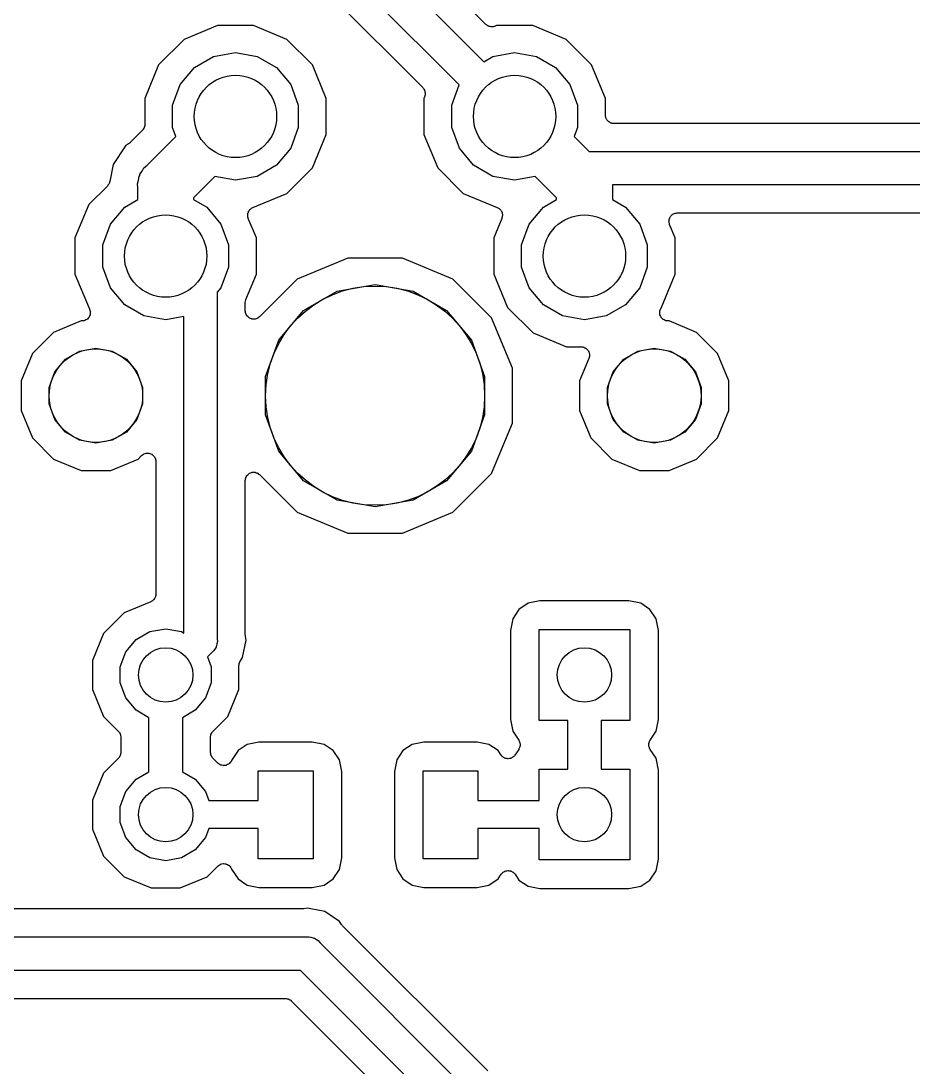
# Model space of a CAD drawing. Extents: x 24 to 196, y -189 to -31.
# Drawn here: x 142.15 to 158.38, y -95.09 to -76.06 of the extents above; entities that cross this region are included whole.
import ezdxf

# ---------------------------------------------------------------- set-up
doc = ezdxf.new("R2010")
doc.units = 0
doc.header["$MEASUREMENT"] = 0
doc.layers.add('BLACK', color=7, linetype='CONTINUOUS')

msp = doc.modelspace()

# ---------------------------------------------------------------- linework, layer by layer
at = {"layer": 'BLACK', "linetype": 'CONTINUOUS'}
for p, q in [((150.607, -76.1254), (147.952, -73.47)), ((147.535, -73.7714), (150.567, -76.8032)), ((150.123, -77.2219), (147.184, -74.2823)), ((147.018, -74.8349), (149.458, -77.2748)), ((145.722, -76.1467), (145.115, -76.398)), ((146.378, -76.1467), (145.722, -76.1467)), ((146.985, -76.398), (146.378, -76.1467)), ((150.615, -76.1311), (150.607, -76.1254)), ((150.622, -76.1385), (150.615, -76.1311)), ((150.637, -76.1462), (150.622, -76.1385)), ((150.651, -76.1557), (150.637, -76.1462)), ((150.66, -76.1583), (150.651, -76.1557)), ((150.669, -76.1629), (150.66, -76.1583)), ((150.686, -76.1651), (150.669, -76.1629)), ((150.702, -76.1694), (150.686, -76.1651)), ((150.712, -76.1685), (150.702, -76.1694)), ((150.722, -76.1699), (150.712, -76.1685)), ((150.738, -76.1663), (150.722, -76.1699)), ((150.754, -76.1648), (150.738, -76.1663)), ((150.763, -76.1606), (150.754, -76.1648)), ((150.773, -76.1584), (150.763, -76.1606)), ((150.802, -76.1467), (150.773, -76.1584)), ((151.458, -76.1467), (150.802, -76.1467)), ((152.065, -76.398), (151.458, -76.1467)), ((145.115, -76.398), (144.65, -76.8624)), ((147.45, -76.8624), (146.985, -76.398)), ((152.53, -76.8624), (152.065, -76.398)), ((145.653, -76.707), (146.05, -76.637)), ((146.05, -76.637), (146.447, -76.707)), ((150.733, -76.707), (151.13, -76.637)), ((151.13, -76.637), (151.527, -76.707)), ((144.65, -76.8624), (144.399, -77.4693)), ((145.304, -76.9086), (145.653, -76.707)), ((146.447, -76.707), (146.796, -76.9086)), ((147.701, -77.4693), (147.45, -76.8624)), ((150.567, -76.8032), (150.733, -76.707)), ((151.527, -76.707), (151.876, -76.9086)), ((152.781, -77.4693), (152.53, -76.8624)), ((145.045, -77.2173), (145.304, -76.9086)), ((146.796, -76.9086), (147.055, -77.2173)), ((151.876, -76.9086), (152.135, -77.2173)), ((144.907, -77.5961), (145.045, -77.2173)), ((147.055, -77.2173), (147.193, -77.5961)), ((149.987, -77.5961), (150.123, -77.2219)), ((152.135, -77.2173), (152.273, -77.5961)), ((149.458, -77.2748), (149.463, -77.283)), ((149.463, -77.283), (149.471, -77.2898)), ((149.471, -77.2898), (149.479, -77.3046)), ((149.479, -77.3046), (149.488, -77.3182)), ((149.491, -77.4409), (149.479, -77.4693)), ((149.488, -77.3182), (149.491, -77.3279)), ((149.491, -77.3279), (149.495, -77.3368)), ((149.493, -77.4311), (149.491, -77.4409)), ((149.497, -77.422), (149.493, -77.4311)), ((149.495, -77.3368), (149.497, -77.3533)), ((149.497, -77.3533), (149.502, -77.3693)), ((149.499, -77.4055), (149.497, -77.422)), ((149.502, -77.3892), (149.499, -77.4055)), ((149.502, -77.3693), (149.501, -77.3793)), ((149.501, -77.3793), (149.502, -77.3892)), ((144.399, -77.4693), (144.399, -77.9487)), ((144.907, -77.9992), (144.907, -77.5961)), ((147.193, -77.5961), (147.193, -77.9992)), ((147.701, -78.1261), (147.701, -77.4693)), ((149.479, -77.4693), (149.479, -78.1261)), ((149.987, -77.9992), (149.987, -77.5961)), ((152.273, -77.5961), (152.273, -77.9992)), ((152.781, -77.7748), (152.781, -77.4693)), ((152.783, -77.7879), (152.781, -77.7748)), ((152.783, -77.8013), (152.783, -77.7879)), ((152.788, -77.8138), (152.783, -77.8013)), ((152.79, -77.8269), (152.788, -77.8138)), ((152.797, -77.8385), (152.79, -77.8269)), ((144.385, -78.0131), (144.373, -78.0294)), ((144.386, -78.0066), (144.385, -78.0131)), ((144.39, -78.0008), (144.386, -78.0066)), ((144.393, -77.9812), (144.39, -78.0008)), ((144.398, -77.962), (144.393, -77.9812)), ((144.399, -77.9487), (144.398, -77.9553)), ((144.398, -77.9553), (144.398, -77.962)), ((144.967, -78.1627), (144.907, -77.9992)), ((147.193, -77.9992), (147.055, -78.378)), ((150.125, -78.378), (149.987, -77.9992)), ((152.273, -77.9992), (152.213, -78.1627)), ((152.801, -77.851), (152.797, -77.8385)), ((152.81, -77.8612), (152.801, -77.851)), ((152.817, -77.8728), (152.81, -77.8612)), ((152.827, -77.8813), (152.817, -77.8728)), ((152.835, -77.8915), (152.827, -77.8813)), ((152.847, -77.8982), (152.835, -77.8915)), ((152.857, -77.9068), (152.847, -77.8982)), ((152.87, -77.9113), (152.857, -77.9068)), ((152.881, -77.918), (152.87, -77.9113)), ((152.894, -77.9203), (152.881, -77.918)), ((152.907, -77.9249), (152.894, -77.9203)), ((152.92, -77.9249), (152.907, -77.9249)), ((152.933, -77.9272), (152.92, -77.9249)), ((172.307, -77.9272), (152.933, -77.9272)), ((144.354, -78.0565), (144.143, -78.2679)), ((144.358, -78.051), (144.354, -78.0565)), ((144.363, -78.0467), (144.358, -78.051)), ((144.373, -78.0294), (144.363, -78.0467)), ((144.436, -78.6928), (144.967, -78.1627)), ((147.45, -78.7329), (147.701, -78.1261)), ((149.479, -78.1261), (149.73, -78.7329)), ((152.213, -78.1627), (152.486, -78.4352)), ((144.048, -78.3352), (143.823, -78.6712)), ((144.12, -78.2868), (144.048, -78.3352)), ((144.131, -78.2765), (144.12, -78.2868)), ((144.143, -78.2679), (144.131, -78.2765)), ((147.055, -78.378), (146.796, -78.6868)), ((150.384, -78.6868), (150.125, -78.378)), ((152.486, -78.4352), (172.362, -78.4352)), ((143.823, -78.6712), (143.761, -78.9823)), ((144.351, -78.7945), (144.385, -78.7361)), ((144.385, -78.7361), (144.436, -78.6928)), ((146.796, -78.6868), (146.447, -78.8883)), ((146.985, -79.1973), (147.45, -78.7329)), ((149.73, -78.7329), (150.195, -79.1973)), ((150.733, -78.8883), (150.384, -78.6868)), ((144.266, -79.0227), (144.284, -78.9576)), ((144.284, -78.9576), (144.295, -78.8912)), ((144.295, -78.8912), (144.307, -78.8716)), ((144.307, -78.8716), (144.312, -78.8497)), ((144.312, -78.8497), (144.351, -78.7945)), ((145.674, -78.892), (145.288, -79.2781)), ((146.05, -78.9583), (145.674, -78.892)), ((146.447, -78.8883), (146.05, -78.9583)), ((151.13, -78.9583), (150.733, -78.8883)), ((151.506, -78.892), (151.13, -78.9583)), ((151.892, -79.2781), (151.506, -78.892)), ((143.719, -79.0642), (143.38, -79.4024)), ((143.728, -79.0509), (143.719, -79.0642)), ((143.729, -79.0491), (143.728, -79.0506)), ((143.728, -79.0506), (143.728, -79.0509)), ((143.741, -79.0355), (143.729, -79.0491)), ((143.744, -79.0277), (143.741, -79.0355)), ((143.749, -79.0208), (143.744, -79.0277)), ((143.752, -79.0097), (143.749, -79.0208)), ((143.755, -79.0047), (143.752, -79.0097)), ((143.756, -78.9966), (143.755, -79.0047)), ((143.76, -78.9862), (143.756, -78.9966)), ((143.761, -78.9823), (143.76, -78.9862)), ((144.272, -79.0898), (144.266, -79.0227)), ((144.272, -79.3111), (144.272, -79.0898)), ((152.912, -79.0448), (152.908, -79.0898)), ((152.908, -79.0898), (152.908, -79.3111)), ((171.667, -79.0448), (152.912, -79.0448)), ((144.034, -79.4486), (144.272, -79.3111)), ((145.288, -79.2781), (145.288, -79.3111)), ((145.288, -79.3111), (145.526, -79.4486)), ((146.366, -79.4538), (146.985, -79.1973)), ((150.195, -79.1973), (150.814, -79.4538)), ((151.654, -79.4486), (151.892, -79.3111)), ((151.892, -79.3111), (151.892, -79.2781)), ((152.908, -79.3111), (153.146, -79.4486)), ((143.38, -79.4024), (143.129, -80.0093)), ((143.775, -79.7573), (144.034, -79.4486)), ((145.526, -79.4486), (145.785, -79.7573)), ((146.279, -79.5488), (146.285, -79.537)), ((146.285, -79.537), (146.289, -79.5243)), ((146.289, -79.5243), (146.297, -79.5137)), ((146.297, -79.5137), (146.303, -79.5019)), ((146.303, -79.5019), (146.313, -79.4929)), ((146.313, -79.4929), (146.321, -79.4823)), ((146.321, -79.4823), (146.333, -79.4751)), ((146.333, -79.4751), (146.342, -79.4661)), ((146.342, -79.4661), (146.355, -79.461)), ((146.355, -79.461), (146.366, -79.4538)), ((150.814, -79.4538), (150.825, -79.461)), ((150.825, -79.461), (150.838, -79.4661)), ((150.838, -79.4661), (150.847, -79.4751)), ((150.847, -79.4751), (150.859, -79.4823)), ((150.859, -79.4823), (150.867, -79.4929)), ((150.867, -79.4929), (150.877, -79.5019)), ((150.877, -79.5019), (150.883, -79.5137)), ((150.883, -79.5137), (150.891, -79.5243)), ((150.891, -79.5243), (150.895, -79.537)), ((150.895, -79.537), (150.901, -79.5488)), ((151.395, -79.7573), (151.654, -79.4486)), ((153.146, -79.4486), (153.405, -79.7573)), ((146.272, -79.6013), (146.274, -79.5881)), ((146.275, -79.6143), (146.272, -79.6013)), ((146.273, -79.5747), (146.277, -79.562)), ((146.274, -79.5881), (146.273, -79.5747)), ((146.275, -79.6276), (146.275, -79.6143)), ((146.281, -79.6399), (146.275, -79.6276)), ((146.277, -79.562), (146.279, -79.5488)), ((146.283, -79.653), (146.281, -79.6399)), ((146.431, -80.0093), (146.283, -79.653)), ((150.897, -79.653), (150.749, -80.0093)), ((150.899, -79.6399), (150.897, -79.653)), ((150.905, -79.6276), (150.899, -79.6399)), ((150.901, -79.5488), (150.903, -79.562)), ((150.903, -79.562), (150.907, -79.5747)), ((150.908, -79.6013), (150.905, -79.6143)), ((150.905, -79.6143), (150.905, -79.6276)), ((150.907, -79.5747), (150.906, -79.5881)), ((150.906, -79.5881), (150.908, -79.6013)), ((153.938, -79.7118), (153.94, -79.6954)), ((153.94, -79.7216), (153.938, -79.7118)), ((153.94, -79.6787), (153.943, -79.6693)), ((153.94, -79.6954), (153.94, -79.6787)), ((153.94, -79.7317), (153.94, -79.7216)), ((153.943, -79.6693), (153.945, -79.6594)), ((153.945, -79.6594), (153.952, -79.6446)), ((153.952, -79.6446), (153.958, -79.629)), ((153.958, -79.629), (153.964, -79.6213)), ((153.964, -79.6213), (153.969, -79.6124)), ((153.969, -79.6124), (153.981, -79.6012)), ((153.981, -79.6012), (153.992, -79.5885)), ((153.992, -79.5885), (154.001, -79.5834)), ((154.001, -79.5834), (154.008, -79.5767)), ((154.008, -79.5767), (154.023, -79.5703)), ((154.023, -79.5703), (154.038, -79.562)), ((154.038, -79.562), (154.048, -79.5602)), ((154.048, -79.5602), (154.057, -79.5564)), ((154.057, -79.5564), (154.074, -79.5557)), ((154.074, -79.5557), (154.09, -79.5528)), ((154.09, -79.5528), (163.817, -79.5528)), ((143.637, -80.1361), (143.775, -79.7573)), ((145.785, -79.7573), (145.923, -80.1361)), ((151.257, -80.1361), (151.395, -79.7573)), ((153.405, -79.7573), (153.543, -80.1361)), ((153.946, -79.7473), (153.94, -79.7317)), ((153.949, -79.7635), (153.946, -79.7473)), ((154.051, -80.0093), (153.949, -79.7635)), ((143.129, -80.0093), (143.129, -80.6661)), ((146.431, -80.6661), (146.431, -80.0093)), ((150.749, -80.0093), (150.749, -80.6661)), ((154.051, -80.6661), (154.051, -80.0093)), ((143.637, -80.5392), (143.637, -80.1361)), ((145.923, -80.1361), (145.923, -80.5392)), ((151.257, -80.5392), (151.257, -80.1361)), ((153.543, -80.1361), (153.543, -80.5392)), ((148.092, -80.3758), (147.173, -80.7567)), ((149.088, -80.3758), (148.092, -80.3758)), ((150.007, -80.7567), (149.088, -80.3758)), ((143.129, -80.6661), (143.385, -81.2836)), ((143.775, -80.918), (143.637, -80.5392)), ((145.923, -80.5392), (145.785, -80.918)), ((146.239, -81.1286), (146.431, -80.6661)), ((150.749, -80.6661), (151, -81.2729)), ((151.395, -80.918), (151.257, -80.5392)), ((153.543, -80.5392), (153.405, -80.918)), ((153.795, -81.2836), (154.051, -80.6661)), ((147.173, -80.7567), (146.488, -81.4415)), ((147.898, -80.9751), (148.59, -80.853)), ((148.59, -80.853), (149.282, -80.9751)), ((150.711, -81.4604), (150.007, -80.7567)), ((144.034, -81.2268), (143.775, -80.918)), ((145.785, -80.918), (145.72, -80.9958)), ((145.72, -80.9958), (145.72, -87.3094)), ((147.289, -81.3267), (147.898, -80.9751)), ((149.282, -80.9751), (149.891, -81.3267)), ((151.654, -81.2268), (151.395, -80.918)), ((153.405, -80.918), (153.146, -81.2268)), ((144.383, -81.4283), (144.034, -81.2268)), ((146.228, -81.1803), (146.233, -81.1577)), ((146.228, -81.1836), (146.228, -81.1803)), ((146.228, -81.1869), (146.228, -81.1836)), ((146.228, -81.3337), (146.228, -81.1869)), ((146.233, -81.1577), (146.237, -81.1348)), ((146.237, -81.1348), (146.239, -81.1319)), ((146.239, -81.1319), (146.239, -81.1286)), ((152.003, -81.4283), (151.654, -81.2268)), ((153.146, -81.2268), (152.797, -81.4283)), ((143.385, -81.2836), (143.39, -81.2902)), ((143.39, -81.4426), (143.386, -81.4477)), ((143.39, -81.2902), (143.393, -81.2965)), ((143.397, -81.4239), (143.39, -81.4426)), ((143.393, -81.2965), (143.396, -81.302)), ((143.396, -81.302), (143.402, -81.3212)), ((143.406, -81.4058), (143.397, -81.4239)), ((143.402, -81.3212), (143.408, -81.3399)), ((143.408, -81.3928), (143.406, -81.3991)), ((143.406, -81.3991), (143.406, -81.4058)), ((143.408, -81.3399), (143.408, -81.3466)), ((143.408, -81.3466), (143.41, -81.3531)), ((143.41, -81.3531), (143.408, -81.3729)), ((143.408, -81.3729), (143.408, -81.3928)), ((144.78, -81.4983), (144.383, -81.4283)), ((145.11, -81.4401), (144.78, -81.4983)), ((145.11, -87.1951), (145.11, -81.4401)), ((146.231, -81.3533), (146.228, -81.3337)), ((146.233, -81.3732), (146.231, -81.3533)), ((146.236, -81.3792), (146.233, -81.3732)), ((146.237, -81.3858), (146.236, -81.3792)), ((146.247, -81.4031), (146.237, -81.3858)), ((146.255, -81.4211), (146.247, -81.4031)), ((146.26, -81.4259), (146.255, -81.4211)), ((146.263, -81.4317), (146.26, -81.4259)), ((146.279, -81.4445), (146.263, -81.4317)), ((146.488, -81.4415), (146.472, -81.4529)), ((146.837, -81.8653), (147.289, -81.3267)), ((149.891, -81.3267), (150.343, -81.8653)), ((151, -81.2729), (151.465, -81.7373)), ((152.4, -81.4983), (152.003, -81.4283)), ((152.797, -81.4283), (152.4, -81.4983)), ((153.77, -81.3531), (153.772, -81.3466)), ((153.772, -81.3729), (153.77, -81.3531)), ((153.772, -81.3399), (153.778, -81.3212)), ((153.772, -81.3466), (153.772, -81.3399)), ((153.772, -81.3928), (153.772, -81.3729)), ((153.774, -81.3991), (153.772, -81.3928)), ((153.774, -81.4058), (153.774, -81.3991)), ((153.783, -81.4239), (153.774, -81.4058)), ((153.778, -81.3212), (153.784, -81.302)), ((153.79, -81.4426), (153.783, -81.4239)), ((153.784, -81.302), (153.787, -81.2965)), ((153.787, -81.2965), (153.79, -81.2902)), ((153.79, -81.2902), (153.795, -81.2836)), ((153.794, -81.4477), (153.79, -81.4426)), ((143.24, -81.5188), (142.74, -81.7256)), ((143.258, -81.5188), (143.24, -81.5188)), ((143.278, -81.5153), (143.258, -81.5188)), ((143.298, -81.5136), (143.278, -81.5153)), ((143.304, -81.5107), (143.298, -81.5136)), ((143.31, -81.5096), (143.304, -81.5107)), ((143.328, -81.4996), (143.31, -81.5096)), ((143.346, -81.4912), (143.328, -81.4996)), ((143.35, -81.4865), (143.346, -81.4912)), ((143.356, -81.4831), (143.35, -81.4865)), ((143.369, -81.4679), (143.356, -81.4831)), ((143.383, -81.4538), (143.369, -81.4679)), ((143.386, -81.4477), (143.383, -81.4538)), ((146.293, -81.4586), (146.279, -81.4445)), ((146.299, -81.4614), (146.293, -81.4586)), ((146.304, -81.4657), (146.299, -81.4614)), ((146.323, -81.4725), (146.304, -81.4657)), ((146.341, -81.4809), (146.323, -81.4725)), ((146.347, -81.4815), (146.341, -81.4809)), ((146.354, -81.4838), (146.347, -81.4815)), ((146.374, -81.4838), (146.354, -81.4838)), ((146.393, -81.4855), (146.374, -81.4838)), ((146.4, -81.4838), (146.393, -81.4855)), ((146.407, -81.4838), (146.4, -81.4838)), ((146.425, -81.477), (146.407, -81.4838)), ((146.445, -81.4718), (146.425, -81.477)), ((146.45, -81.468), (146.445, -81.4718)), ((146.456, -81.4657), (146.45, -81.468)), ((146.472, -81.4529), (146.456, -81.4657)), ((151.092, -82.38), (150.711, -81.4604)), ((153.797, -81.4538), (153.794, -81.4477)), ((153.811, -81.4679), (153.797, -81.4538)), ((153.824, -81.4831), (153.811, -81.4679)), ((153.83, -81.4865), (153.824, -81.4831)), ((153.834, -81.4912), (153.83, -81.4865)), ((153.852, -81.4996), (153.834, -81.4912)), ((153.87, -81.5096), (153.852, -81.4996)), ((153.876, -81.5107), (153.87, -81.5096)), ((153.882, -81.5136), (153.876, -81.5107)), ((153.902, -81.5153), (153.882, -81.5136)), ((153.922, -81.5188), (153.902, -81.5153)), ((153.94, -81.5188), (153.922, -81.5188)), ((154.44, -81.7256), (153.94, -81.5188)), ((142.74, -81.7256), (142.358, -82.1079)), ((151.465, -81.7373), (152.072, -81.9887)), ((154.822, -82.1079), (154.44, -81.7256)), ((143.214, -82.0657), (143.51, -82.0136)), ((143.51, -82.0136), (143.806, -82.0657)), ((146.596, -82.5261), (146.837, -81.8653)), ((150.343, -81.8653), (150.584, -82.5261)), ((152.072, -81.9887), (152.339, -81.9887)), ((152.339, -81.9887), (152.356, -81.9915)), ((152.356, -81.9915), (152.372, -81.9923)), ((152.372, -81.9923), (152.382, -81.9961)), ((152.382, -81.9961), (152.391, -81.9979)), ((152.391, -81.9979), (152.406, -82.0062)), ((152.406, -82.0062), (152.421, -82.0125)), ((152.421, -82.0125), (152.429, -82.0193)), ((153.374, -82.0657), (153.67, -82.0136)), ((153.67, -82.0136), (153.966, -82.0657)), ((142.358, -82.1079), (142.151, -82.6074)), ((142.955, -82.2158), (143.214, -82.0657)), ((143.806, -82.0657), (144.065, -82.2158)), ((152.48, -82.1994), (152.311, -82.6074)), ((152.429, -82.0193), (152.437, -82.0243)), ((152.437, -82.0243), (152.448, -82.0371)), ((152.448, -82.0371), (152.46, -82.0483)), ((152.46, -82.0483), (152.465, -82.0572)), ((152.465, -82.0572), (152.471, -82.0649)), ((152.471, -82.0649), (152.477, -82.0805)), ((152.477, -82.0805), (152.485, -82.0952)), ((152.484, -82.1831), (152.48, -82.1994)), ((152.489, -82.1675), (152.484, -82.1831)), ((152.485, -82.0952), (152.486, -82.1052)), ((152.486, -82.1052), (152.489, -82.1146)), ((152.489, -82.1146), (152.489, -82.1312)), ((152.489, -82.1312), (152.492, -82.1477)), ((152.492, -82.1477), (152.489, -82.1575)), ((152.489, -82.1575), (152.489, -82.1675)), ((153.115, -82.2158), (153.374, -82.0657)), ((153.966, -82.0657), (154.225, -82.2158)), ((155.029, -82.6074), (154.822, -82.1079)), ((142.762, -82.4456), (142.955, -82.2158)), ((144.065, -82.2158), (144.258, -82.4456)), ((151.092, -83.3753), (151.092, -82.38)), ((152.922, -82.4456), (153.115, -82.2158)), ((154.225, -82.2158), (154.418, -82.4456)), ((142.659, -82.7276), (142.762, -82.4456)), ((144.258, -82.4456), (144.361, -82.7276)), ((146.596, -83.2292), (146.596, -82.5261)), ((150.584, -82.5261), (150.584, -83.2292)), ((152.819, -82.7276), (152.922, -82.4456)), ((154.418, -82.4456), (154.521, -82.7276)), ((142.151, -82.6074), (142.151, -83.148)), ((142.659, -83.0277), (142.659, -82.7276)), ((144.361, -82.7276), (144.361, -83.0277)), ((152.311, -82.6074), (152.311, -83.148)), ((152.819, -83.0277), (152.819, -82.7276)), ((154.521, -82.7276), (154.521, -83.0277)), ((155.029, -83.148), (155.029, -82.6074)), ((142.151, -83.148), (142.358, -83.6474)), ((142.762, -83.3097), (142.659, -83.0277)), ((144.361, -83.0277), (144.258, -83.3097)), ((152.311, -83.148), (152.518, -83.6474)), ((152.922, -83.3097), (152.819, -83.0277)), ((154.521, -83.0277), (154.418, -83.3097)), ((154.822, -83.6474), (155.029, -83.148)), ((142.955, -83.5395), (142.762, -83.3097)), ((144.258, -83.3097), (144.065, -83.5395)), ((146.837, -83.89), (146.596, -83.2292)), ((150.584, -83.2292), (150.343, -83.89)), ((153.115, -83.5395), (152.922, -83.3097)), ((154.418, -83.3097), (154.225, -83.5395)), ((150.711, -84.2949), (151.092, -83.3753)), ((142.358, -83.6474), (142.74, -84.0297)), ((143.214, -83.6896), (142.955, -83.5395)), ((143.51, -83.7417), (143.214, -83.6896)), ((143.806, -83.6896), (143.51, -83.7417)), ((144.065, -83.5395), (143.806, -83.6896)), ((152.518, -83.6474), (152.9, -84.0297)), ((153.374, -83.6896), (153.115, -83.5395)), ((153.67, -83.7417), (153.374, -83.6896)), ((153.966, -83.6896), (153.67, -83.7417)), ((154.225, -83.5395), (153.966, -83.6896)), ((154.44, -84.0297), (154.822, -83.6474)), ((147.289, -84.4286), (146.837, -83.89)), ((150.343, -83.89), (149.891, -84.4286)), ((142.74, -84.0297), (143.24, -84.2366)), ((143.78, -84.2366), (144.28, -84.0297)), ((144.28, -84.0297), (144.342, -83.9674)), ((144.342, -83.9674), (144.358, -83.956)), ((144.358, -83.956), (144.374, -83.9432)), ((144.374, -83.9432), (144.38, -83.9409)), ((144.38, -83.9409), (144.385, -83.937)), ((144.385, -83.937), (144.405, -83.9319)), ((144.405, -83.9319), (144.423, -83.9251)), ((144.423, -83.9251), (144.43, -83.9251)), ((144.43, -83.9251), (144.437, -83.9233)), ((144.437, -83.9233), (144.456, -83.9251)), ((144.456, -83.9251), (144.476, -83.9251)), ((144.476, -83.9251), (144.483, -83.9274)), ((144.483, -83.9274), (144.489, -83.928)), ((144.489, -83.928), (144.507, -83.9364)), ((144.507, -83.9364), (144.526, -83.9432)), ((144.526, -83.9432), (144.531, -83.9475)), ((144.531, -83.9475), (144.537, -83.9503)), ((144.537, -83.9503), (144.551, -83.9644)), ((144.551, -83.9644), (144.567, -83.9772)), ((144.567, -83.9772), (144.57, -83.983)), ((144.57, -83.983), (144.575, -83.9877)), ((144.575, -83.9877), (144.583, -84.0058)), ((144.583, -84.0058), (144.593, -84.023)), ((144.593, -84.023), (144.594, -84.0296)), ((144.594, -84.0296), (144.597, -84.0357)), ((144.597, -84.0357), (144.599, -84.0556)), ((144.599, -84.0556), (144.602, -84.0752)), ((144.602, -84.0752), (144.602, -86.4861)), ((152.9, -84.0297), (153.4, -84.2366)), ((153.94, -84.2366), (154.44, -84.0297)), ((143.24, -84.2366), (143.78, -84.2366)), ((146.279, -84.3108), (146.293, -84.2968)), ((146.293, -84.2968), (146.299, -84.2939)), ((146.299, -84.2939), (146.304, -84.2896)), ((146.304, -84.2896), (146.323, -84.2828)), ((146.323, -84.2828), (146.341, -84.2744)), ((146.341, -84.2744), (146.347, -84.2738)), ((146.347, -84.2738), (146.354, -84.2715)), ((146.354, -84.2715), (146.374, -84.2715)), ((146.374, -84.2715), (146.393, -84.2698)), ((146.393, -84.2698), (146.4, -84.2715)), ((146.4, -84.2715), (146.407, -84.2715)), ((146.407, -84.2715), (146.425, -84.2783)), ((146.425, -84.2783), (146.445, -84.2835)), ((146.445, -84.2835), (146.45, -84.2873)), ((146.45, -84.2873), (146.456, -84.2896)), ((146.456, -84.2896), (146.472, -84.3024)), ((150.007, -84.9987), (150.711, -84.2949)), ((153.4, -84.2366), (153.94, -84.2366)), ((146.228, -84.4216), (146.231, -84.402)), ((146.228, -87.2276), (146.228, -84.4216)), ((146.231, -84.402), (146.233, -84.3822)), ((146.233, -84.3822), (146.236, -84.3761)), ((146.236, -84.3761), (146.237, -84.3695)), ((146.237, -84.3695), (146.247, -84.3522)), ((146.247, -84.3522), (146.255, -84.3342)), ((146.255, -84.3342), (146.26, -84.3295)), ((146.26, -84.3295), (146.263, -84.3236)), ((146.263, -84.3236), (146.279, -84.3108)), ((146.472, -84.3024), (146.488, -84.3138)), ((146.488, -84.3138), (147.173, -84.9987)), ((147.898, -84.7802), (147.289, -84.4286)), ((149.891, -84.4286), (149.282, -84.7802)), ((148.59, -84.9023), (147.898, -84.7802)), ((149.282, -84.7802), (148.59, -84.9023)), ((147.173, -84.9987), (148.092, -85.3796)), ((149.088, -85.3796), (150.007, -84.9987)), ((148.092, -85.3796), (149.088, -85.3796)), ((144.575, -86.5697), (144.567, -86.5841)), ((144.585, -86.5565), (144.575, -86.5697)), ((144.588, -86.5469), (144.585, -86.5565)), ((144.593, -86.5382), (144.588, -86.5469)), ((144.596, -86.5219), (144.593, -86.5382)), ((144.601, -86.506), (144.596, -86.5219)), ((144.602, -86.4861), (144.6, -86.496)), ((144.6, -86.496), (144.601, -86.506)), ((144.508, -86.6269), (144.025, -86.8272)), ((144.517, -86.6215), (144.508, -86.6269)), ((144.526, -86.6181), (144.517, -86.6215)), ((144.539, -86.6074), (144.526, -86.6181)), ((144.553, -86.5985), (144.539, -86.6074)), ((144.559, -86.5905), (144.553, -86.5985)), ((144.567, -86.5841), (144.559, -86.5905)), ((151.208, -86.7659), (151.096, -86.9339)), ((151.376, -86.6536), (151.208, -86.7659)), ((151.59, -86.6112), (151.376, -86.6536)), ((153.21, -86.6112), (151.59, -86.6112)), ((153.424, -86.6536), (153.21, -86.6112)), ((153.592, -86.7659), (153.424, -86.6536)), ((153.704, -86.9339), (153.592, -86.7659)), ((144.025, -86.8272), (143.65, -87.2023)), ((151.096, -86.9339), (151.054, -87.1472)), ((153.746, -87.1472), (153.704, -86.9339)), ((144.493, -87.17), (144.78, -87.1194)), ((144.78, -87.1194), (145.067, -87.17)), ((151.054, -87.1472), (151.054, -88.7681)), ((151.575, -88.7832), (151.575, -87.1322)), ((151.575, -87.1322), (153.225, -87.1322)), ((153.225, -87.1322), (153.225, -88.7832)), ((153.746, -88.7681), (153.746, -87.1472)), ((143.65, -87.2023), (143.446, -87.6924)), ((144.054, -87.5385), (144.241, -87.3155)), ((144.241, -87.3155), (144.493, -87.17)), ((145.067, -87.17), (145.11, -87.1951)), ((145.72, -87.3094), (145.723, -87.3496)), ((146.181, -87.6398), (146.244, -87.3227)), ((146.23, -87.2424), (146.228, -87.2276)), ((146.231, -87.2573), (146.23, -87.2424)), ((146.244, -87.3227), (146.231, -87.2573)), ((145.652, -87.5216), (145.621, -87.5476)), ((145.672, -87.4866), (145.652, -87.5216)), ((145.696, -87.4535), (145.672, -87.4866)), ((145.699, -87.4403), (145.696, -87.4535)), ((145.706, -87.4285), (145.699, -87.4403)), ((145.713, -87.3887), (145.706, -87.4285)), ((145.723, -87.3496), (145.713, -87.3887)), ((143.446, -87.6924), (143.446, -88.2229)), ((143.954, -87.8121), (144.054, -87.5385)), ((145.621, -87.5476), (145.539, -87.6296)), ((145.539, -87.6296), (145.606, -87.8121)), ((146.123, -87.7344), (146.132, -87.7186)), ((146.132, -87.7186), (146.139, -87.7018)), ((146.139, -87.7018), (146.181, -87.6398)), ((143.954, -88.1032), (143.954, -87.8121)), ((145.606, -87.8121), (145.606, -88.1032)), ((146.113, -87.7865), (146.117, -87.7685)), ((146.113, -88.2229), (146.113, -87.7865)), ((146.117, -87.7685), (146.118, -87.7503)), ((146.118, -87.7503), (146.121, -87.7426)), ((146.121, -87.7426), (146.123, -87.7344)), ((144.054, -88.3768), (143.954, -88.1032)), ((145.606, -88.1032), (145.506, -88.3768)), ((143.446, -88.2229), (143.65, -88.713)), ((145.91, -88.713), (146.113, -88.2229)), ((144.241, -88.5998), (144.054, -88.3768)), ((145.506, -88.3768), (145.319, -88.5998)), ((144.475, -88.7349), (144.241, -88.5998)), ((145.319, -88.5998), (145.085, -88.7349)), ((143.65, -88.713), (143.923, -88.9861)), ((144.475, -89.7204), (144.475, -88.7349)), ((145.085, -88.7349), (145.085, -89.7204)), ((145.637, -88.9861), (145.91, -88.713)), ((151.054, -88.7681), (151.096, -88.9814)), ((152.095, -88.7832), (151.575, -88.7832)), ((152.095, -89.6722), (152.095, -88.7832)), ((153.225, -88.7832), (152.705, -88.7832)), ((152.705, -88.7832), (152.705, -89.6722)), ((153.704, -88.9814), (153.746, -88.7681)), ((143.923, -88.9861), (143.926, -88.9916)), ((143.926, -88.9916), (143.932, -88.9959)), ((143.932, -88.9959), (143.942, -89.0131)), ((143.942, -89.0131), (143.953, -89.0294)), ((143.953, -89.0294), (143.955, -89.0359)), ((143.955, -89.0359), (143.958, -89.0417)), ((143.958, -89.0417), (143.961, -89.0613)), ((145.599, -89.0613), (145.602, -89.0417)), ((145.602, -89.0417), (145.605, -89.0359)), ((145.605, -89.0359), (145.607, -89.0294)), ((145.607, -89.0294), (145.618, -89.0131)), ((145.618, -89.0131), (145.628, -88.9959)), ((145.628, -88.9959), (145.634, -88.9916)), ((145.634, -88.9916), (145.637, -88.9861)), ((151.096, -88.9814), (151.204, -89.143)), ((153.596, -89.143), (153.704, -88.9814)), ((143.961, -89.0613), (143.967, -89.0806)), ((143.967, -89.0806), (143.966, -89.0872)), ((143.966, -89.0872), (143.967, -89.0938)), ((143.967, -89.0938), (143.967, -89.3615)), ((145.593, -89.0806), (145.599, -89.0613)), ((145.594, -89.0872), (145.593, -89.0806)), ((145.593, -89.0938), (145.594, -89.0872)), ((145.593, -89.3615), (145.593, -89.0938)), ((146.265, -89.2217), (146.097, -89.334)), ((146.478, -89.1793), (146.265, -89.2217)), ((147.448, -89.1793), (146.478, -89.1793)), ((147.661, -89.2217), (147.448, -89.1793)), ((147.829, -89.334), (147.661, -89.2217)), ((149.265, -89.2217), (149.097, -89.334)), ((149.478, -89.1793), (149.265, -89.2217)), ((150.448, -89.1793), (149.478, -89.1793)), ((150.661, -89.2217), (150.448, -89.1793)), ((150.829, -89.334), (150.661, -89.2217)), ((151.204, -89.143), (151.208, -89.1522)), ((151.208, -89.1522), (151.214, -89.1603)), ((151.214, -89.1603), (151.219, -89.1762)), ((151.219, -89.1762), (151.225, -89.1914)), ((151.225, -89.1914), (151.226, -89.2014)), ((151.226, -89.2014), (151.229, -89.2111)), ((151.229, -89.2443), (151.226, -89.2539)), ((151.229, -89.2111), (151.228, -89.2277)), ((151.228, -89.2277), (151.229, -89.2443)), ((153.571, -89.2111), (153.574, -89.2014)), ((153.572, -89.2277), (153.571, -89.2111)), ((153.571, -89.2443), (153.572, -89.2277)), ((153.574, -89.2539), (153.571, -89.2443)), ((153.574, -89.2014), (153.575, -89.1914)), ((153.575, -89.1914), (153.581, -89.1762)), ((153.581, -89.1762), (153.586, -89.1603)), ((153.586, -89.1603), (153.592, -89.1522)), ((153.592, -89.1522), (153.596, -89.143)), ((143.953, -89.4259), (143.941, -89.4422)), ((143.955, -89.4194), (143.953, -89.4259)), ((143.958, -89.4136), (143.955, -89.4194)), ((143.961, -89.394), (143.958, -89.4136)), ((143.967, -89.3748), (143.961, -89.394)), ((143.967, -89.3615), (143.966, -89.3681)), ((143.966, -89.3681), (143.967, -89.3748)), ((145.594, -89.3681), (145.593, -89.3615)), ((145.593, -89.3748), (145.594, -89.3681)), ((145.599, -89.394), (145.593, -89.3748)), ((145.602, -89.4136), (145.599, -89.394)), ((145.605, -89.4194), (145.602, -89.4136)), ((145.607, -89.4259), (145.605, -89.4194)), ((145.618, -89.4422), (145.607, -89.4259)), ((146.097, -89.334), (145.977, -89.5139)), ((147.942, -89.502), (147.829, -89.334)), ((149.097, -89.334), (148.984, -89.502)), ((150.883, -89.4139), (150.829, -89.334)), ((150.894, -89.4259), (150.883, -89.4139)), ((150.904, -89.4393), (150.894, -89.4259)), ((151.125, -89.4259), (151.115, -89.4393)), ((151.136, -89.4139), (151.125, -89.4259)), ((151.204, -89.3123), (151.136, -89.4139)), ((151.208, -89.3032), (151.204, -89.3123)), ((151.214, -89.2951), (151.208, -89.3032)), ((151.219, -89.2791), (151.214, -89.2951)), ((151.225, -89.2639), (151.219, -89.2791)), ((151.226, -89.2539), (151.225, -89.2639)), ((153.575, -89.2639), (153.574, -89.2539)), ((153.581, -89.2791), (153.575, -89.2639)), ((153.586, -89.2951), (153.581, -89.2791)), ((153.592, -89.3032), (153.586, -89.2951)), ((153.596, -89.3123), (153.592, -89.3032)), ((153.704, -89.4739), (153.596, -89.3123)), ((143.923, -89.4692), (143.65, -89.7423)), ((143.926, -89.4637), (143.923, -89.4692)), ((143.932, -89.4594), (143.926, -89.4637)), ((143.941, -89.4422), (143.932, -89.4594)), ((145.628, -89.4594), (145.618, -89.4422)), ((145.634, -89.4637), (145.628, -89.4594)), ((145.637, -89.4692), (145.634, -89.4637)), ((145.731, -89.5625), (145.637, -89.4692)), ((145.735, -89.5654), (145.731, -89.5625)), ((145.738, -89.5693), (145.735, -89.5654)), ((145.756, -89.5805), (145.738, -89.5693)), ((145.774, -89.5929), (145.756, -89.5805)), ((145.779, -89.5942), (145.774, -89.5929)), ((145.783, -89.5968), (145.779, -89.5942)), ((145.804, -89.601), (145.783, -89.5968)), ((145.825, -89.6066), (145.804, -89.601)), ((145.83, -89.6061), (145.825, -89.6066)), ((145.835, -89.6071), (145.83, -89.6061)), ((145.856, -89.6038), (145.835, -89.6071)), ((145.878, -89.602), (145.856, -89.6038)), ((145.882, -89.5998), (145.878, -89.602)), ((145.887, -89.5991), (145.882, -89.5998)), ((145.906, -89.5887), (145.887, -89.5991)), ((145.926, -89.5796), (145.906, -89.5887)), ((145.929, -89.576), (145.926, -89.5796)), ((145.934, -89.5736), (145.929, -89.576)), ((145.948, -89.5574), (145.934, -89.5736)), ((145.963, -89.5422), (145.948, -89.5574)), ((145.965, -89.5376), (145.963, -89.5422)), ((145.969, -89.5338), (145.965, -89.5376)), ((145.977, -89.5139), (145.969, -89.5338)), ((147.984, -89.7152), (147.942, -89.502)), ((148.984, -89.502), (148.942, -89.7152)), ((150.912, -89.4449), (150.904, -89.4393)), ((150.919, -89.4521), (150.912, -89.4449)), ((150.934, -89.4595), (150.919, -89.4521)), ((150.948, -89.4687), (150.934, -89.4595)), ((150.958, -89.4711), (150.948, -89.4687)), ((150.967, -89.4755), (150.958, -89.4711)), ((150.983, -89.4774), (150.967, -89.4755)), ((150.999, -89.4813), (150.983, -89.4774)), ((151.009, -89.4802), (150.999, -89.4813)), ((151.019, -89.4813), (151.009, -89.4802)), ((151.035, -89.4774), (151.019, -89.4813)), ((151.052, -89.4755), (151.035, -89.4774)), ((151.061, -89.4711), (151.052, -89.4755)), ((151.071, -89.4687), (151.061, -89.4711)), ((151.085, -89.4595), (151.071, -89.4687)), ((151.099, -89.4521), (151.085, -89.4595)), ((151.106, -89.4449), (151.099, -89.4521)), ((151.115, -89.4393), (151.106, -89.4449)), ((153.746, -89.6872), (153.704, -89.4739)), ((143.65, -89.7423), (143.446, -90.2324)), ((144.241, -89.8555), (144.475, -89.7204)), ((145.085, -89.7204), (145.319, -89.8555)), ((146.463, -90.2437), (146.463, -89.7002)), ((146.463, -89.7002), (147.463, -89.7002)), ((147.463, -89.7002), (147.463, -91.3002)), ((147.984, -91.2852), (147.984, -89.7152)), ((148.942, -89.7152), (148.942, -91.2852)), ((149.463, -91.3002), (149.463, -89.7002)), ((149.463, -89.7002), (150.463, -89.7002)), ((150.463, -89.7002), (150.463, -90.2437)), ((151.575, -90.2437), (151.575, -89.6722)), ((151.575, -89.6722), (152.095, -89.6722)), ((152.705, -89.6722), (153.225, -89.6722)), ((153.225, -89.6722), (153.225, -91.3232)), ((153.746, -91.3081), (153.746, -89.6872)), ((144.054, -90.0785), (144.241, -89.8555)), ((145.319, -89.8555), (145.506, -90.0785)), ((143.954, -90.3521), (144.054, -90.0785)), ((145.506, -90.0785), (145.566, -90.2437)), ((143.446, -90.2324), (143.446, -90.7629)), ((143.954, -90.6432), (143.954, -90.3521)), ((145.566, -90.2437), (146.463, -90.2437)), ((150.463, -90.2437), (151.575, -90.2437)), ((143.446, -90.7629), (143.65, -91.253)), ((144.054, -90.9168), (143.954, -90.6432)), ((145.566, -90.7517), (145.506, -90.9168)), ((146.463, -90.7517), (145.566, -90.7517)), ((146.463, -91.3002), (146.463, -90.7517)), ((151.575, -90.7517), (150.463, -90.7517)), ((150.463, -90.7517), (150.463, -91.3002)), ((151.575, -91.3232), (151.575, -90.7517)), ((144.241, -91.1398), (144.054, -90.9168)), ((145.506, -90.9168), (145.319, -91.1398)), ((144.493, -91.2853), (144.241, -91.1398)), ((145.319, -91.1398), (145.067, -91.2853)), ((143.65, -91.253), (144.025, -91.6281)), ((144.78, -91.3359), (144.493, -91.2853)), ((145.067, -91.2853), (144.78, -91.3359)), ((147.463, -91.3002), (146.463, -91.3002)), ((147.942, -91.4984), (147.984, -91.2852)), ((148.942, -91.2852), (148.984, -91.4984)), ((150.463, -91.3002), (149.463, -91.3002)), ((153.225, -91.3232), (151.575, -91.3232)), ((153.704, -91.5214), (153.746, -91.3081)), ((145.535, -91.6281), (145.73, -91.4336)), ((145.73, -91.4336), (145.734, -91.4307)), ((145.734, -91.4307), (145.737, -91.4268)), ((145.737, -91.4268), (145.756, -91.4156)), ((145.756, -91.4156), (145.773, -91.4033)), ((145.773, -91.4033), (145.778, -91.402)), ((145.778, -91.402), (145.782, -91.3994)), ((145.782, -91.3994), (145.804, -91.3952)), ((145.804, -91.3952), (145.824, -91.3896)), ((145.824, -91.3896), (145.829, -91.39)), ((145.829, -91.39), (145.834, -91.389)), ((145.834, -91.389), (145.856, -91.3923)), ((145.856, -91.3923), (145.877, -91.3942)), ((145.877, -91.3942), (145.882, -91.3963)), ((145.882, -91.3963), (145.887, -91.3971)), ((145.887, -91.3971), (145.906, -91.4075)), ((145.906, -91.4075), (145.925, -91.4166)), ((145.925, -91.4166), (145.929, -91.4201)), ((145.929, -91.4201), (145.933, -91.4225)), ((145.933, -91.4225), (145.947, -91.4387)), ((145.947, -91.4387), (145.962, -91.454)), ((145.962, -91.454), (145.965, -91.4586)), ((145.965, -91.4586), (145.968, -91.4623)), ((145.968, -91.4623), (145.976, -91.4824)), ((145.976, -91.4824), (145.98, -91.4921)), ((145.98, -91.4921), (146.097, -91.6664)), ((147.829, -91.6664), (147.942, -91.4984)), ((148.984, -91.4984), (149.097, -91.6664)), ((150.936, -91.5384), (150.95, -91.5291)), ((150.95, -91.5291), (150.959, -91.5268)), ((150.959, -91.5268), (150.968, -91.5223)), ((150.968, -91.5223), (150.985, -91.5205)), ((150.985, -91.5205), (151.001, -91.5166)), ((151.001, -91.5166), (151.011, -91.5176)), ((151.011, -91.5176), (151.021, -91.5166)), ((151.021, -91.5166), (151.037, -91.5205)), ((151.037, -91.5205), (151.054, -91.5223)), ((151.054, -91.5223), (151.063, -91.5268)), ((151.063, -91.5268), (151.072, -91.5291)), ((151.072, -91.5291), (151.086, -91.5384)), ((153.592, -91.6894), (153.704, -91.5214)), ((144.025, -91.6281), (144.515, -91.8312)), ((145.045, -91.8312), (145.535, -91.6281)), ((146.097, -91.6664), (146.265, -91.7787)), ((147.661, -91.7787), (147.829, -91.6664)), ((149.097, -91.6664), (149.265, -91.7787)), ((150.661, -91.7787), (150.829, -91.6664)), ((150.829, -91.6664), (150.884, -91.584)), ((150.884, -91.584), (150.896, -91.5719)), ((150.896, -91.5719), (150.906, -91.5585)), ((150.906, -91.5585), (150.914, -91.553)), ((150.914, -91.553), (150.921, -91.5457)), ((150.921, -91.5457), (150.936, -91.5384)), ((151.086, -91.5384), (151.101, -91.5457)), ((151.101, -91.5457), (151.108, -91.553)), ((151.108, -91.553), (151.116, -91.5585)), ((151.116, -91.5585), (151.126, -91.572)), ((151.126, -91.572), (151.138, -91.584)), ((151.138, -91.584), (151.208, -91.6894)), ((151.208, -91.6894), (151.376, -91.8017)), ((153.424, -91.8017), (153.592, -91.6894)), ((144.515, -91.8312), (145.045, -91.8312)), ((146.265, -91.7787), (146.478, -91.8211)), ((146.478, -91.8211), (147.448, -91.8211)), ((147.448, -91.8211), (147.661, -91.7787)), ((149.265, -91.7787), (149.478, -91.8211)), ((149.478, -91.8211), (150.448, -91.8211)), ((150.448, -91.8211), (150.661, -91.7787)), ((151.376, -91.8017), (151.59, -91.8441)), ((151.59, -91.8441), (153.21, -91.8441)), ((153.21, -91.8441), (153.424, -91.8017)), ((147.263, -92.2147), (134.398, -92.2147)), ((147.278, -92.2121), (147.263, -92.2147)), ((147.293, -92.2118), (147.278, -92.2121)), ((147.358, -92.1988), (147.293, -92.2118)), ((147.423, -92.2118), (147.358, -92.1988)), ((147.675, -92.2619), (147.423, -92.2118)), ((147.423, -92.2118), (147.423, -92.2118)), ((147.944, -92.4415), (147.675, -92.2619)), ((147.981, -92.4969), (147.944, -92.4415)), ((147.991, -92.5077), (147.981, -92.4969)), ((148, -92.52), (147.991, -92.5077)), ((150.641, -95.1612), (148, -92.52)), ((134.316, -92.7227), (147.345, -92.7227)), ((147.345, -92.7227), (147.385, -92.7192)), ((147.385, -92.7192), (147.424, -92.7296)), ((147.424, -92.7296), (147.464, -92.7367)), ((147.464, -92.7367), (147.476, -92.7435)), ((147.476, -92.7435), (147.489, -92.747)), ((147.489, -92.747), (147.522, -92.7702)), ((147.522, -92.7702), (147.557, -92.7904)), ((147.557, -92.7904), (147.583, -92.8214)), ((147.583, -92.8214), (150.597, -95.8355)), ((147.232, -93.3323), (134.429, -93.3323)), ((150.144, -96.2445), (147.232, -93.3323)), ((134.702, -93.8403), (146.958, -93.8403)), ((146.958, -93.8403), (146.965, -93.8415)), ((146.965, -93.8415), (146.972, -93.8409)), ((146.972, -93.8409), (146.991, -93.846)), ((146.991, -93.846), (147.01, -93.8495)), ((147.01, -93.8495), (147.016, -93.8528)), ((147.016, -93.8528), (147.023, -93.8546)), ((147.023, -93.8546), (147.039, -93.866)), ((147.039, -93.866), (147.056, -93.876)), ((147.056, -93.876), (147.061, -93.8811)), ((147.061, -93.8811), (147.066, -93.8849)), ((147.066, -93.8849), (149.472, -96.2907))]:
    msp.add_line(p, q, dxfattribs=at)
at = {"layer": 'BLACK'}
for centre, radius in [((146.05, -77.7977), 0.7493), ((151.13, -77.7977), 0.7493), ((144.78, -80.3377), 0.7493), ((152.4, -80.3377), 0.7493), ((148.59, -82.8777), 1.9939), ((143.51, -82.8777), 0.8509), ((153.67, -82.8777), 0.8509), ((144.78, -87.9577), 0.4953), ((152.4, -87.9577), 0.4953), ((144.78, -90.4977), 0.4953), ((152.4, -90.4977), 0.4953)]:
    msp.add_circle(centre, radius, dxfattribs=at)

doc.saveas('drawing.dxf')
